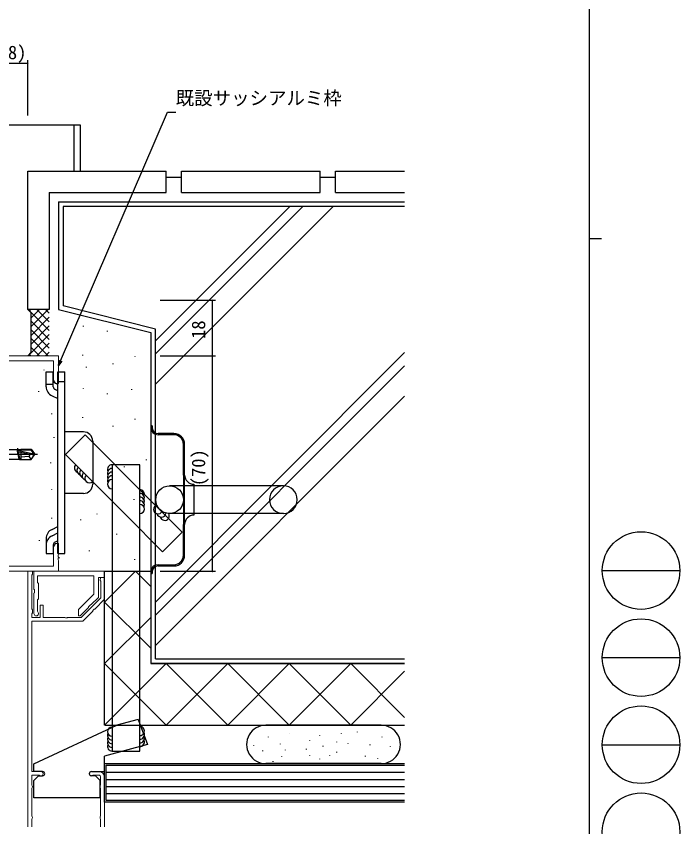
# Model space of a CAD drawing. Units: millimetres, scale not verified. Extents: x -567 to 567, y -403 to 403.
# Drawn here: x 351 to 566.8, y -167.1 to 96.2 of the extents above; entities that cross this region are included whole.
import ezdxf
from ezdxf.enums import TextEntityAlignment as Align

# ---------------------------------------------------------------- set-up
doc = ezdxf.new("R2010")
doc.units = ezdxf.units.MM
doc.header["$LTSCALE"] = 2
doc.layers.add('0-2_YKK_11', color=7, linetype='Continuous', lineweight=18)
for name, color, linetype in [('0-3_YKK_12', 2, 'Continuous'), ('0-4_YKK_13', 4, 'Continuous'), ('0-6_YKK_D', 6, 'Continuous'), ('0-7_YKK_ZWAK', 7, 'Continuous'), ('0-8_YSS_K', 3, 'Continuous')]:
    doc.layers.add(name, color=color, linetype=linetype)
doc.styles.add('ＭＳ ゴシック', font='')
doc.styles.get('ＭＳ ゴシック').set_extended_font_data('MS Gothic')

msp = doc.modelspace()

# ---------------------------------------------------------------- linework, layer by layer
at = {"layer": '0-2_YKK_11'}
for p, q in [((354.79, -84.099), (354.79, -167.099)), ((377.79, -149.099), (375.54, -149.099)), ((379.79, -167.099), (379.79, -151.099))]:
    msp.add_line(p, q, dxfattribs=at)
for points in [[(341.42, -15.729), (363.16, -15.729), (363.16, -22.008), (363.79, -23.099), (364.79, -23.099), (364.79, -14.099), (339.79, -14.099)], [(339.79, -84.099), (364.79, -84.099), (364.79, -80.558), (364.67, -80.374), (364.67, -79.824), (364.79, -79.641), (364.79, -79.558), (364.67, -79.374), (364.67, -78.824), (364.79, -78.641), (364.79, -75.099), (363.79, -75.099), (363.16, -76.19), (363.16, -82.469), (341.42, -82.469)], [(359.04, -149.099), (356.09, -149.099), (356.09, -100.299), (372.69, -100.299), (375.931, -97.059), (375.975, -96.844), (376.364, -96.456), (376.579, -96.411), (379.79, -93.199), (379.79, -86.099), (378.49, -86.099), (378.365, -87.083), (378.59, -87.374), (378.59, -92.702), (372.193, -99.099), (367.748, -99.099), (367.565, -99.219), (367.015, -99.219), (366.832, -99.099), (359.79, -99.099), (359.79, -95.099), (358.79, -95.099), (358.79, -99.099), (356.09, -99.099), (356.09, -97.893), (356.353, -97.595), (356.353, -96.603), (356.09, -96.306), (356.09, -85.393), (356.353, -85.095), (356.29, -84.099), (354.79, -84.099)], [(356.79, -84.099), (379.79, -84.099), (379.79, -86.099), (377.79, -86.099), (377.79, -92.599), (375.436, -94.953), (375.2, -94.988), (374.522, -95.665), (374.487, -95.902), (371.79, -98.599), (371.29, -98.599), (371.29, -96.554), (376.29, -91.554), (376.29, -85.599), (357.99, -85.599), (357.99, -87.799), (358.29, -88.099), (358.29, -90.599), (358.29, -93.099), (357.99, -93.399), (357.99, -97.114), (358.076, -97.324)], [(356.79, -97.849), (356.79, -91.27), (356.933, -91.078), (356.933, -90.12), (356.79, -89.928), (356.79, -84.099)], [(356.136, -153.566), (356.09, -153.406), (356.09, -150.299), (358.305, -150.299), (358.515, -150.385)], [(376.065, -150.385), (376.275, -150.299), (377.79, -150.299)], [(378.49, -150.999), (378.49, -153.406), (378.444, -153.566)], [(356.136, -163.566), (356.09, -163.406), (356.09, -154.792), (356.136, -154.632)], [(378.444, -154.632), (378.49, -154.792), (378.49, -163.406), (378.444, -163.566)], [(356.09, -167.099), (356.09, -164.792), (356.136, -164.632)], [(378.444, -164.632), (378.49, -164.792), (378.49, -167.099)]]:
    msp.add_lwpolyline(points, dxfattribs=at)
for centre, radius, start, end in [((357.54, -97.849), 0.75, 180.00002, 44.41533), ((359.04, -149.849), 0.75, 225.58467, 89.99998), ((375.54, -149.849), 0.75, 90.00002, 314.41533), ((377.79, -151.099), 2, 0.00001, 89.99999), ((377.79, -150.999), 0.7, 0.00001, 89.99999), ((355.29, -154.099), 1, 327.79576, 32.20424), ((379.29, -154.099), 1, 147.79576, 212.20424), ((355.29, -164.099), 1, 327.79576, 32.20424), ((379.29, -164.099), 1, 147.79576, 212.20424)]:
    msp.add_arc(centre, radius, start, end, dxfattribs=at)
at = {"layer": '0-3_YKK_12'}
for p, q in [((213.29, 60.901), (371.79, 60.901)), ((369.79, 60.901), (369.79, 45.901)), ((371.79, 60.901), (371.79, 45.901))]:
    msp.add_line(p, q, dxfattribs=at)
at = {"layer": '0-4_YKK_13'}
for p, q in [((360.79, -19.325), (363.09, -19.325)), ((360.79, -21.619), (360.79, -19.325)), ((363.09, -24.157), (363.09, -19.325)), ((360.79, -24.157), (360.79, -21.619)), ((360.79, -23.382), (363.09, -23.382)), ((364.59, -23.441), (363.09, -22.731)), ((364.59, -22.501), (366.89, -22.501)), ((364.59, -25.494), (363.668, -25.063)), ((362.696, -27.148), (364.59, -28.031)), ((372.89, -38.825), (366.89, -38.825)), ((394.79, -36.863), (394.79, -37.363)), ((395.19, -36.863), (394.79, -36.863)), ((394.79, -37.363), (394.79, -84.363)), ((395.19, -36.863), (395.19, -37.363)), ((402.29, -39.363), (397.19, -39.363)), ((375.89, -41.825), (375.89, -55.825)), ((402.29, -39.763), (397.19, -39.763)), ((336.232, -44.549), (352.49, -44.549)), ((351.223, -44.549), (351.923, -47.649)), ((351.38, -44.756), (356.628, -45.949)), ((351.482, -44.099), (351.593, -44.699)), ((351.539, -44.699), (355.785, -44.699)), ((352.49, -44.399), (355.945, -44.399)), ((352.49, -44.399), (352.49, -44.699)), ((355.945, -44.399), (355.785, -44.699)), ((355.785, -44.699), (356.628, -45.949)), ((355.945, -44.399), (356.99, -45.949)), ((405.39, -52.863), (405.39, -42.863)), ((405.79, -52.863), (405.79, -42.863)), ((330.99, -46.099), (357.99, -46.099)), ((351.483, -45.19), (355.484, -46.099)), ((351.693, -45.237), (352.203, -47.999)), ((352.49, -45.419), (352.49, -47.799)), ((355.09, -46.799), (355.945, -47.799)), ((355.484, -46.099), (356.99, -46.099)), ((355.484, -46.099), (356.99, -46.249)), ((355.945, -47.799), (356.99, -46.249)), ((356.628, -45.949), (356.99, -45.949)), ((356.99, -46.249), (356.99, -45.949)), ((335.352, -47.649), (352.49, -47.649)), ((352.49, -47.799), (355.945, -47.799)), ((405.39, -52.863), (405.39, -68.863)), ((405.79, -68.863), (405.79, -52.863)), ((437.89, -56.363), (400.89, -56.363)), ((408.79, -55.863), (408.79, -65.863)), ((372.89, -58.825), (366.89, -58.825)), ((437.89, -65.363), (400.89, -65.363)), ((362.696, -70.503), (364.59, -69.619)), ((405.39, -78.863), (405.39, -68.863)), ((405.79, -78.863), (405.79, -68.863)), ((360.79, -73.493), (360.79, -76.031)), ((362.678, -72.57), (364.59, -71.665)), ((360.79, -75.552), (360.79, -78.325)), ((363.09, -75.552), (363.09, -78.325)), ((364.59, -74.209), (363.662, -74.649)), ((360.79, -78.325), (363.09, -78.325)), ((397.19, -81.963), (402.29, -81.963)), ((397.19, -82.363), (402.29, -82.363)), ((394.79, -84.363), (394.79, -84.863)), ((394.79, -84.863), (395.19, -84.863)), ((395.19, -84.363), (395.19, -84.863)), ((356.79, -146.649), (383.702, -134.1)), ((390.729, -132.217), (383.702, -134.1)), ((390.729, -132.217), (393.713, -140.418)), ((393.713, -140.418), (379.79, -144.148)), ((356.79, -149.149), (356.79, -146.649)), ((359.59, -149.149), (356.79, -149.149)), ((356.79, -157.649), (356.79, -152.049)), ((378.29, -157.649), (378.29, -152.049)), ((378.29, -157.649), (356.79, -157.649))]:
    msp.add_line(p, q, dxfattribs=at)
for points in [[(364.59, -78.325), (366.89, -78.325), (366.89, -19.325)], [(364.59, -78.325), (364.59, -19.325), (366.89, -19.325)], [(355.591, -46.099), (355.09, -46.799), (352.49, -47.059)], [(375.49, -149.149), (379.79, -149.149), (379.79, -144.148)], [(356.79, -152.049), (358.29, -150.549), (359.59, -150.549)], [(378.29, -152.049), (376.79, -150.549), (375.49, -150.549)]]:
    msp.add_lwpolyline(points, dxfattribs=at)
msp.add_circle((400.89, -60.863), 4.5, dxfattribs=at)
for centre, radius, start, end in [((364.09, -24.157), 3.3, 180, 245), ((364.09, -24.157), 1, 180, 245), ((372.89, -41.825), 3, 0, 90), ((397.19, -37.363), 2.4, 180, 270), ((397.19, -37.363), 2, 180, 270), ((402.29, -42.863), 3.5, 0, 90), ((402.29, -42.863), 3.1, 0, 90), ((351.539, -44.948), 0.248, 90, 257.19096), ((408.79, -52.863), 3, 180, 270), ((372.89, -55.825), 3, 270, 0), ((437.89, -60.863), 4.5, 90, 270), ((437.89, -60.863), 4.5, 270, 90), ((408.79, -68.863), 3, 90, 180), ((364.09, -73.493), 3.3, 115, 180), ((364.09, -75.552), 3.3, 115.33088, 180), ((364.09, -75.552), 1, 115.33088, 180), ((402.29, -78.863), 3.1, 270, 0), ((402.29, -78.863), 3.5, 270, 0), ((397.19, -84.363), 2.4, 90, 180), ((397.19, -84.363), 2, 90, 180), ((359.59, -149.849), 0.7, 270, 90), ((375.49, -149.849), 0.7, 90, 270)]:
    msp.add_arc(centre, radius, start, end, dxfattribs=at)
at = {"layer": '0-6_YKK_D'}
for p, q in [((354.79, 63.901), (354.79, 81.901)), ((346.79, 80.901), (354.79, 80.901)), ((397.79, 3.901), (415.79, 3.901)), ((414.79, 3.901), (414.79, -14.099)), ((397.79, -14.099), (415.79, -14.099)), ((397.79, -14.099), (415.79, -14.099)), ((414.79, -14.099), (414.79, -84.099)), ((397.79, -84.099), (415.79, -84.099))]:
    msp.add_line(p, q, dxfattribs=at)
for points in [[(364.79, -17.282), (365.462, -15.72), (400.187, 65.058), (402.887, 65.058)], [(365.88, -15.9), (364.79, -17.282), (365.043, -15.54)]]:
    msp.add_lwpolyline(points, dxfattribs=at)
for centre, start, end in [((354.79, 80.901), 0, 180), ((354.79, 80.901), 180, 0), ((414.79, 3.901), 90, 270), ((414.79, 3.901), 270, 90), ((414.79, -14.099), 90, 270), ((414.79, -14.099), 90, 270), ((414.79, -14.099), 270, 90), ((414.79, -14.099), 270, 90), ((414.79, -84.099), 90, 270), ((414.79, -84.099), 270, 90)]:
    msp.add_arc(centre, 0.106, start, end, dxfattribs=at)
at = {"layer": '0-7_YKK_ZWAK'}
for p, q in [((537.3, 399), (537.3, -351)), ((537.3, 24), (541.3, 24)), ((541.552, -83.88), (566.752, -83.88)), ((541.552, -112.16), (566.752, -112.16)), ((541.552, -140.44), (566.752, -140.44))]:
    msp.add_line(p, q, dxfattribs=at)
for centre in [(554.152, -83.88), (554.152, -112.16), (554.152, -140.44), (554.152, -168.72)]:
    msp.add_circle(centre, 12.6, dxfattribs=at)
at = {"layer": '0-8_YSS_K'}
for p, q in [((354.79, 45.901), (399.79, 45.901)), ((354.79, 0.901), (354.79, 45.901)), ((399.79, 38.901), (399.79, 45.901)), ((404.79, 45.901), (449.79, 45.901)), ((404.79, 38.901), (404.79, 45.901)), ((449.79, 38.901), (449.79, 45.901)), ((454.79, 45.901), (477.3, 45.901)), ((454.79, 38.901), (454.79, 45.901)), ((399.79, 43.901), (404.79, 43.901)), ((449.79, 43.901), (454.79, 43.901)), ((361.79, 38.901), (361.79, 0.901)), ((361.79, 38.901), (399.79, 38.901)), ((404.79, 38.901), (449.79, 38.901)), ((454.79, 38.901), (477.3, 38.901)), ((364.79, 35.903), (364.79, 0.903)), ((364.79, 35.903), (477.3, 35.903)), ((366.29, 34.403), (366.29, 2.074)), ((477.3, 34.403), (366.29, 34.403)), ((439.938, 34.404), (396.29, -9.244)), ((444.18, 34.404), (396.29, -13.487)), ((454.08, 34.404), (396.29, -23.386)), ((361.79, 0.901), (354.79, 0.901)), ((355.79, -0.099), (354.79, 0.901)), ((354.934, 0.901), (361.79, -5.955)), ((355.79, 0.901), (355.362, 0.473)), ((361.447, 0.901), (355.79, -4.756)), ((358.618, 0.901), (355.79, -1.928)), ((357.763, 0.901), (361.79, -3.126)), ((360.591, 0.901), (361.79, -0.298)), ((364.79, 0.903), (394.79, -6.597)), ((396.29, -5.426), (366.29, 2.074)), ((355.79, -0.099), (355.79, -13.097)), ((361.79, -1.585), (355.79, -7.585)), ((355.79, -2.783), (361.79, -8.783)), ((361.79, -4.413), (355.79, -10.413)), ((372.833, -4.428), (372.833, -4.628)), ((361.79, -7.241), (354.934, -14.098)), ((355.79, -5.612), (361.79, -11.612)), ((380.552, -6.066), (380.552, -6.266)), ((394.79, -6.597), (394.79, -114.097)), ((396.29, -112.597), (396.29, -5.426)), ((355.79, -8.44), (361.447, -14.097)), ((361.79, -10.07), (357.763, -14.097)), ((355.79, -13.097), (354.79, -14.097)), ((355.79, -11.269), (358.618, -14.097)), ((361.79, -12.898), (360.591, -14.097)), ((477.3, -13.087), (396.29, -94.097)), ((355.362, -13.669), (355.79, -14.098)), ((372.599, -13.785), (372.599, -13.985)), ((389.563, -14.303), (389.563, -14.503)), ((373.768, -17.684), (373.768, -17.884)), ((382.424, -16.592), (382.424, -16.792)), ((477.3, -17.329), (396.29, -98.339)), ((360.051, -18.636), (360.051, -18.836)), ((358.276, -25.646), (358.276, -25.846)), ((372.833, -24.702), (372.833, -24.902)), ((388.498, -25.003), (388.498, -25.203)), ((380.552, -26.34), (380.552, -26.54)), ((477.3, -27.229), (396.29, -108.239)), ((362.535, -32.833), (362.535, -33.033)), ((372.599, -34.059), (372.599, -34.259)), ((389.563, -34.577), (389.563, -34.777)), ((382.424, -36.866), (382.424, -37.066)), ((363.245, -40.553), (363.245, -40.753)), ((373.467, -39.777), (367.089, -46.126)), ((362.18, -48.805), (362.18, -49.005)), ((393.234, -47.786), (393.234, -47.986)), ((386.094, -50.075), (386.094, -50.275)), ((362.535, -57.501), (362.535, -57.701)), ((389.295, -60.727), (389.295, -60.927)), ((377.277, -65.406), (377.277, -65.606)), ((362.535, -66.729), (362.535, -66.929)), ((371.897, -67.277), (371.897, -67.477)), ((383.593, -71.956), (383.593, -72.156)), ((404.94, -71.392), (398.561, -77.742)), ((358.542, -74.004), (358.542, -74.204)), ((374.704, -77.336), (374.704, -77.536)), ((364.962, -79.683), (364.962, -79.883)), ((389.529, -80.143), (389.529, -80.343)), ((379.789, -94.098), (389.79, -84.097)), ((379.79, -134.097), (379.79, -84.099)), ((379.79, -84.099), (394.79, -84.099)), ((389.79, -84.097), (394.79, -89.097)), ((379.789, -94.097), (394.79, -109.097)), ((379.789, -114.098), (394.79, -99.097)), ((396.29, -112.597), (477.3, -112.597)), ((379.789, -114.096), (399.79, -134.097)), ((379.79, -134.097), (399.79, -114.097)), ((477.3, -114.097), (394.79, -114.097)), ((477.3, -114.097), (394.79, -114.097)), ((394.79, -114.099), (477.3, -114.099)), ((399.79, -114.097), (419.79, -134.097)), ((399.79, -134.097), (419.79, -114.097)), ((419.79, -134.097), (439.79, -114.097)), ((419.79, -114.097), (439.79, -134.097)), ((439.79, -134.097), (459.79, -114.097)), ((439.79, -114.097), (459.79, -134.097)), ((459.79, -114.097), (477.3, -131.607)), ((459.79, -134.097), (477.3, -116.587)), ((379.802, -134.097), (477.3, -134.097)), ((469.683, -134.097), (432.183, -134.097)), ((439.978, -136.857), (439.978, -136.957)), ((456.638, -136.716), (456.638, -136.816)), ((461.826, -136.228), (461.826, -136.328)), ((432.919, -137.846), (432.919, -137.946)), ((446.331, -139.047), (446.331, -139.147)), ((449.578, -137.422), (449.578, -137.522)), ((469.944, -137.923), (469.944, -138.023)), ((428.189, -140.601), (428.189, -140.701)), ((436.872, -140.177), (436.872, -140.277)), ((438.432, -142.065), (438.432, -142.265)), ((445.321, -141.819), (445.321, -142.019)), ((450.735, -140.835), (450.735, -141.035)), ((455.155, -139.541), (455.155, -139.641)), ((458.861, -139.972), (458.861, -140.072)), ((465.991, -140.343), (465.991, -140.543)), ((472.626, -140.961), (472.626, -141.061)), ((431.05, -142.312), (431.05, -142.512)), ((437.225, -144.203), (437.225, -144.303)), ((446.331, -143.991), (446.331, -144.091)), ((452.826, -143.991), (452.826, -144.091)), ((455.164, -142.804), (455.164, -143.004)), ((464.514, -144.034), (464.514, -144.234)), ((468.451, -144.772), (468.451, -144.972)), ((469.683, -146.597), (432.183, -146.597)), ((434.495, -145.756), (434.495, -145.956)), ((449.649, -145.051), (449.649, -145.151)), ((449.649, -145.051), (449.649, -145.151)), ((380.29, -149.397), (477.3, -149.396)), ((380.29, -151.697), (477.3, -151.696)), ((380.29, -153.997), (477.3, -153.996)), ((380.29, -156.297), (477.3, -156.296))]:
    msp.add_line(p, q, dxfattribs=at)
for points in [[(373.467, -39.777), (393.329, -59.729), (404.94, -71.392)], [(367.089, -46.127), (386.951, -66.079), (398.561, -77.742)], [(382.213, -142.516), (391.213, -142.516), (391.198, -49.516)], [(391.198, -49.516), (382.213, -49.516), (382.213, -142.516)], [(477.3, -159.096), (379.79, -159.097), (379.79, -146.597), (477.3, -146.596)], [(477.3, -158.596), (380.29, -158.597), (380.29, -147.097), (477.3, -147.096)]]:
    msp.add_lwpolyline(points, dxfattribs=at)
for centre, radius, start, end in [((371.446, -50.503), 1.5, 134.87028, 248.44846), ((382.213, -51.016), 1.5, 90, 203.57818), ((372.292, -51.354), 1.5, 134.87028, 248.44846), ((373.139, -52.204), 1.5, 134.87028, 248.44846), ((373.985, -53.054), 1.5, 134.87028, 248.44846), ((382.213, -52.216), 1.5, 90, 203.57818), ((382.213, -53.416), 1.5, 90, 203.57818), ((374.832, -53.905), 1.5, 134.87028, 314.87028), ((382.213, -54.616), 1.5, 90, 203.57818), ((382.213, -55.816), 1.5, 90, 270), ((391.199, -59.09), 1.5, 336.42182, 90), ((391.199, -60.29), 1.5, 336.42182, 90), ((391.199, -61.49), 1.5, 336.42182, 90), ((391.199, -62.69), 1.5, 336.42182, 90), ((391.199, -63.89), 1.5, 270, 90), ((397.166, -63.986), 1.5, 107.29674, 332.66602), ((398.238, -65.036), 1.5, 195.60802, 347.38221), ((399.309, -66.085), 1.5, 195.60802, 28.75838), ((432.183, -140.347), 6.25, 90, 270.74538), ((469.683, -140.347), 6.25, 269.06169, 90), ((382.213, -136.216), 1.5, 90, 270), ((382.213, -137.416), 1.5, 156.42182, 270), ((391.213, -135.987), 1.5, 270, 90.04108), ((391.213, -137.187), 1.5, 270, 23.57818), ((382.213, -138.616), 1.5, 156.42182, 270), ((382.213, -139.816), 1.5, 156.42182, 270), ((391.213, -138.387), 1.5, 270, 23.57818), ((391.213, -139.587), 1.5, 270, 23.57818), ((382.213, -141.016), 1.5, 156.42182, 270)]:
    msp.add_arc(centre, radius, start, end, dxfattribs=at)

# ---------------------------------------------------------------- texts
at = {"layer": '0-6_YKK_D', "style": 'ＭＳ ゴシック'}
for s, p in [('(8)', (345.35, 80.901)), ('既設サッシアルミ枠', (402.887, 66.058))]:
    msp.add_text(s, height=4.399, dxfattribs=at).set_placement(p, align=Align.BOTTOM_LEFT)
for s, p in [('18', (413.79, -8.619)), ('(70)', (413.79, -56.459))]:
    msp.add_text(s, height=4.399, rotation=90, dxfattribs=at).set_placement(p, align=Align.BOTTOM_LEFT)

doc.saveas('drawing.dxf')
